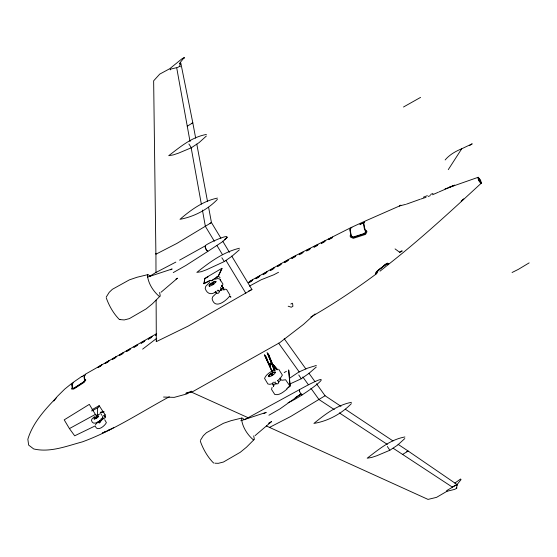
<?xml version="1.0" encoding="UTF-8"?>
<svg xmlns="http://www.w3.org/2000/svg" width="557" height="557" viewBox="0 0 557 557"><rect width="100%" height="100%" fill="white"/><g stroke="black" fill="none" stroke-linecap="round" stroke-linejoin="round"><path stroke-width="0.84" d="M97.371 415.056L97.649 408.184M155.932 253.344L155.988 272.401M231.698 256.046L251.938 289.508L188.266 326.054L156.315 341.643L156.371 340.236M180.273 66.819L179.869 66.206L180.008 62.788L184.179 57.601L184.576 58.22M217.39 199.413C207.455 209.738 193.996 216.722 179.974 219.319C190.703 210.073 203.089 200.98 217.446 198.097M188.886 143.978L191.364 147.751L199.086 142.613L206.355 136.033M191.364 147.751L178.407 153.189L173.116 154.943L168.715 155.688C180.203 146.923 191.747 137.057 206.417 134.453M220.307 280.923L220.377 279.231M221.86 257.766L224.339 261.539L232.004 256.199L239.357 249.815M219.166 291.59L221.47 289.208L221.498 288.596M224.339 261.539L206.731 269.658L201.362 271.684L196.83 272.394C209.606 262.243 223.266 252.098 239.419 248.241M278.591 382.165L280.895 379.79L280.923 379.178M298.768 374.986L301.246 378.767L308.912 373.427L316.265 367.042M300.439 393.2L302.033 394.955C300.314 393.82 299.318 391.641 299.52 389.608C348.028 362.892 302.131 397.238 288.087 402.662M301.246 378.767L289.765 384.052M387.352 446.484L389.83 450.265L397.566 445.147L404.828 438.54M389.83 450.265L376.887 455.723L371.603 457.478L367.181 458.202C378.704 449.471 390.213 439.591 404.89 436.967M456.851 485.439L456.448 484.806L452.535 486.867M266.371 425.973L428.02 499.399L436.549 497.359L446.965 491.281L454.686 489.373L456.74 488.217L456.879 484.799L461.043 479.619L460.639 478.999L454.839 483.107M299.506 391.111L299.582 389.601L244.432 419.727M99.731 421.628L99.007 422.526L98.025 421.886M222.09 268.523L218.24 276.537L211.757 280.791L210.393 280.561L203.98 283.736L204.837 278.368L221.171 268.732M203.98 283.736L204.837 278.368M150.585 276.537L148.127 274.587L147.445 274.719C147.807 282.81 153.105 291.151 159.218 296.373L159.922 296.268L160.193 295.412L159.608 292.481M244.21 419.505L242.218 418.001L241.515 418.105C241.891 426.202 247.183 434.557 253.303 439.786L253.992 439.654L254.264 438.798L253.693 435.88M99.153 405.67L98.659 407.195L91.745 411.045L92.302 409.527L99.153 405.67L105.169 414.84L105.489 417.569L101.36 419.922M102.404 418.168L102.808 417.158M222.41 286.033L222.932 284.021L219.667 278.925L217.69 278.577L215.364 279.21M268.676 376.713C269.867 374.283 272.735 372.361 275.457 372.327M272.081 387.359L271.531 389.406L274.803 394.495C279.412 395.63 283.687 391.731 287.071 389.051M98.638 416.935L98.666 416.176L97.447 416.33L94.92 417.966A2.729 0.842 -33.3 0 0 94.217 419.052M203.806 283.499L210.212 280.324L211.583 280.554L218.059 276.3L221.909 268.293M478.247 177.272L479.124 180.308L481.394 183.065L480.517 180.043L478.247 177.272L445.022 188.914M73.092 382.45L71.742 384.81L72.361 388.452L73.879 388.431L83.731 382.095L84.991 380.368L84.337 376.483L85.715 374.019L156.58 333.678M377.214 272.547L376.553 273.717C375.933 271.189 384.407 265.849 386.76 264.081L388.111 264.686L388.424 264.136M351.37 227.402L350.172 229.533L351.07 234.88L351.558 236.189L353.368 236.983L364.598 233.383L365.503 231.677L364.271 228.342L363.422 223.336L364.55 221.345L351.37 227.402L351.927 227.653M85.346 374.248L83.968 376.713L84.608 380.494L83.536 381.949L73.984 388.104L72.702 388.118L72.104 384.567L73.447 382.199L81.315 376.755M310.792 317.044C333.469 304.122 355.22 289.515 376.191 273.981C375.126 271.6 384.748 265.285 387.018 263.76L388.459 264.401L388.786 263.83M106.276 296.999L109.214 292.321L112.368 289.299L129.37 279.872L137.036 277.261L147.445 274.719M200.36 440.413L203.305 435.727L206.452 432.712L223.454 423.285L231.127 420.667L241.515 418.105M469.44 145.655L472.211 143.81L461.725 148.768L448.274 169.641M83.759 375.648L84.163 375.035L81.754 376.769L82.095 376.372M53.806 401.026L57.267 396.48L64.647 389.169L72.083 383.146M212.182 284.265C211.667 285.929 215.134 282.427 212.454 284.049C209.968 284.85 214.57 281.891 212.76 283.847M95.442 424.601L98.095 421.997M229.317 296.561C225.202 301.455 214.793 309.525 212.099 298.817L212.697 296.797L216.68 292.885M103.386 418.203L100.448 421.621L99.452 420.312M56.104 397.99C44.637 409.924 32.682 423.104 27.85 439.236L28.658 445.106L33.692 448.949C50.158 452.799 66.548 446.087 82.318 441.889C113.134 430.624 140.622 412.298 169.328 396.765M253.992 439.654L246.486 447.201L240.255 452.298L223.434 462.038L218.309 463.327L215.044 463.208M159.922 296.268L152.402 303.788L146.164 308.884L129.349 318.632L124.232 319.941L119.414 319.544C113.44 313.535 109.047 305.73 106.22 297.765M445.147 159.95C449.541 154.721 455.501 151.337 461.725 148.768M481.394 183.065C451.135 210.964 420.862 238.974 388.459 264.401M315.039 313.932L303.481 324.411L279.781 342.646L192.938 391.522L185.829 393.319L189.512 391.975M387.407 263.934L388.034 263.364L387.512 263.134L384.72 264.589C383.383 267.652 374.457 271.134 375.362 274.427L376.01 273.898M351.376 403.637C341.434 413.851 327.795 421.196 313.897 423.417C325.044 414.366 336.978 405.113 351.432 402.321M102.92 417.708L100.866 419.101M161.008 292.272L177.495 278.201L175.984 279.05M255.064 435.637L271.565 421.586L268.551 423.292M209.773 282.364L205.791 286.27L205.192 288.296C206.584 293.462 211.256 295.544 215.58 291.798M94.523 416.545L91.87 419.149L91.466 420.5C92.928 425.952 98.854 421.816 101.318 419.449M277.783 380.535L280.164 378.523L282.392 375.098L278.681 369.228M273.682 385.465L276.091 383.432M461.168 201.084L463.765 198.967L462.456 199.928M142.627 349.148L156.74 338.294M379.992 271.189L388.111 264.686M270.625 366.555L269.658 365.211L271.628 363.721L271.468 362.795L277.671 369.702M287.948 387.491L290.03 385.959L288.637 369.959M286.702 388.772L290.169 386.21L288.777 370.21M156.691 333.845L155.368 335.272L156.016 335.036M289.556 378.259L298.886 372.006L307.534 368.17L316.327 365.469M72.264 387.888L71.575 388.354L71.7 389.106L73.663 389.078L84.1 382.367L85.743 380.132L85.618 379.387L84.901 379.811M403.491 107.014L420.577 97.391M274.775 369.757C270.806 371.679 266.239 374.053 264.547 378.377L267.896 383.968L269.867 384.323L272.192 383.689M295.203 397.712L300.954 393.994L280.011 408.873L268.906 415.223M272.213 374.374C269.163 375.94 273.814 372.299 272.171 374.408C269.679 376.191 274.218 374.429 272.519 374.234M340.968 406.325L325.072 395.755L290.559 416.566L269.511 427.393M149.749 276.272L155.598 272.658L175.852 262.089M187.263 126.209L192.806 122.798L180.788 62.941M402.607 454.442L408.149 451.024L457.659 484.952M529.15 262.876L518.463 269.303L512.064 272.505M446.965 491.281L446.644 490.64L456.448 484.848M205.756 278.166L207.984 276.85M284.181 372.591L286.409 371.275M400.873 205.136L399.418 205.972L405.607 204.384M184.179 57.601L181.735 58.979L169.774 68.692L159.734 74.116L153.648 80.814L155.897 254.222L176.945 243.388L211.458 222.577L208.59 207.225M179.869 66.206L177.822 67.362L170.094 69.263L170.581 69.862M170.644 269.825L172.155 268.968L147.494 277.108M249.522 281.424L293.838 256.471L350.973 227.597L349.775 229.728L351.202 236.502L353.347 237.442L364.926 233.724L365.991 231.712L364.675 228.147L363.825 223.148L364.953 221.164L399.654 205.909M290.81 304.059L292.293 303.224M96.626 415.278L97.503 414.784M102.425 416.378L105.169 414.84M399.578 252.105L401.987 250.747L402.272 251.061L399.863 252.418L395.066 248.902M191.719 391.167L186.769 393.952L174.216 397.371L163.549 397.044M269.783 365.141L271.628 363.721L269.233 364.055L269.658 365.211M269.358 363.986L271.322 362.879L277.456 369.82M276.961 369.597L271.426 363.171M263.955 413.635L266.225 412.354L240.756 420.737M95.254 414.457L69.423 428.591L64.208 419.853L89.308 404.368L96.131 415.668M173.269 272.575L185.913 265.438L207.838 251.388L206.334 249.773L205.31 247.524L205.415 245.79C204.802 244.37 236.203 230.34 224.38 239.844L227.159 237.428L222.515 241.738L207.789 251.416L206.285 249.801L205.275 247.573L205.359 245.818L179.584 260.154M249.439 286.117L261.24 279.739L273.974 274.698L278.521 272.282M112.27 428.396L113.774 427.595M110.383 429.405L111.644 428.73M191.385 123.55L192.806 122.798L195.674 138.143M406.728 451.783L408.149 451.024L398.039 444.298M210.017 223.315L211.458 222.577L220.906 238.194M95.296 425.847L74.68 435.811L69.423 428.591M248.345 291.248L251.938 289.508M96.403 415.327L99.8 414.018M105.962 431.334L102.843 432.775M107.466 430.631L110.481 429.224M109.597 429.767L102.237 433.158M432.559 194.755L438.394 192.2M439.118 191.88L454.707 185.161L449.207 187.152M428.194 196.468L430.38 195.611M423.362 197.206L427.372 195.653M430.575 194.414L432.977 193.488M406.408 204.175L420.02 199.295M350.847 235.541L350.04 235.834L350.513 237.115L353.298 238.333L365.552 234.393L366.945 231.775L366.464 230.494L365.636 230.751M100.218 412.389L103.205 411.344M100.267 413.183L104.187 411.811M420.772 199.051L426.014 197.331M281.682 380.285L285.588 379.756L289.271 385.131M269.463 364.271L271.628 363.721M215.176 292.467L216.77 292.112M216.777 276.752L218.595 276.523L220.099 277.511M217.195 290.817L218.574 290.643M119.414 319.544L119.922 319.558M214.006 462.971L213.505 462.958C207.531 456.942 203.131 449.144 200.304 441.179M215.991 281.814L214.16 282.044L210.365 284.495A4.101 1.26 -33.3 0 0 209.557 286.556M224.596 289.104L226.574 289.452L229.916 295.043M288.178 306.218L291.297 307.206L292.912 306.301L292.613 303.718M190.933 391.877L248.297 417.806M334.256 409.562L318.98 399.536L310.91 388.257M339.345 412.904L387.338 444.416M393.151 448.232L452.521 487.215M345.298 409.207L392.977 440.935M217.94 290.079L219.054 290.845L219.291 292.14L218.469 293.17L217.084 293.386L215.949 292.592L215.726 291.318M220.962 288.811L222.382 289.807M220.335 289.577L221.749 290.566M229.526 296.004L230.939 296.992M277.365 380.654L278.493 381.448L278.716 382.715L277.901 383.752L276.509 383.961L275.388 383.195L275.151 381.9M229.317 296.115L230.723 297.111M273.466 382.179L274.601 383.042M271.983 363.798L277.003 369.472M273.856 366.241L276.648 369.395M273.417 365.928L276.766 369.716M271.322 362.879L276.975 369.402M269.665 364.821L270.639 366.165M101.116 414.255L101.84 415.264M104.695 419.706L106.38 422.61C104.883 425.833 97.684 431.898 95.4 426.565M284.195 338.677L305.897 368.978M308.926 373.204L314.977 381.656M316.494 383.773L325.072 395.755M278.611 343.154L299.304 372.048M302.834 376.978L308.383 384.734M456.448 484.806L456.851 485.377M456.336 487.605L456.74 488.217M99.431 421.015L100.385 422.471M98.345 421.712L99.299 423.167M179.981 63.428L180.384 64.062L179.988 63.366M220.426 287.516L221.47 289.208M279.872 378.112L280.895 379.79M222.703 241.167L229.449 252.328M214.361 241.23L205.366 226.358L202.428 210.093M217.063 245.693L222.459 254.612M226.058 260.565L245.846 293.281M221.958 286.033L223.482 288.992L222.02 286.061M221.561 285.873L223.559 289.612M221.846 285.212L224.067 289.654M221.756 285.762L223.977 290.204M265.612 356.473L266.664 358.785M268.425 362.635L269.477 364.946M264.45 355.025L272.164 371.958M265.78 356.383L267.527 360.24M268.927 363.324L270.326 366.409M265.912 356.967L270.458 366.993M271.51 369.305L272.206 370.851M264.819 355.101L272.164 371.296M264.617 354.934L271.962 371.129M268.871 355.61L272.415 364.264M273.055 365.838L274.671 369.771M268.328 354.635L272.519 364.863M273.16 366.436L274.775 370.377M267.618 353.528L274.378 370.05M267.095 352.567L274.176 369.883M268.446 353.911L275.158 370.461M267.632 353.229L274.336 369.771M271.468 362.795L271.893 363.951M272.505 382.777L273.578 386.085M272.631 383.348L273.703 386.655M196.795 144.117L207.476 201.258M176.764 68.135L190.048 141.617M191.135 147.605L201.342 204.106M156.12 300.098L156.315 341.643M104.751 416.713C104.333 417.687 104.166 415.515 104.751 416.713M96.869 417.116L96.013 418.126L97.078 417.444L95.915 417.492L96.869 417.116M268.662 375.488L268.356 376.233L269.351 376.727L271.816 375.766A4.108 1.267 -33.3 0 0 275.381 372.278L275.137 371.839L273.264 372.097L270.577 373.615L268.662 375.488M98.624 416.128L97.155 417.861L94.648 419.059A2.729 0.842 -33.3 0 1 94.704 417.646L97.231 416.009L98.624 416.128M215.928 281.745L213.728 284.342L209.961 286.138A4.101 1.26 -33.3 0 1 210.052 284.014L213.839 281.557L214.939 281.257L215.928 281.745M481.102 183.037L480.566 183.135L478.686 180.559L477.809 177.523L479.438 179.208L481.102 183.037M299.603 253.922L299.144 254.737L301.845 253.512L303.182 252.112L299.603 253.922M306.991 250.19L306.531 251.012L309.226 249.787L310.562 248.38L306.991 250.19M314.364 246.445L313.904 247.266L316.585 246.013L317.922 244.607L314.364 246.445M321.48 243.068L321.25 243.479L323.93 242.225L325.267 240.819L321.48 243.068M329.055 238.869L328.595 239.684L332.167 237.881L332.633 237.059L329.055 238.869M360.233 224.158L359.961 224.645L362.523 223.155L360.233 224.158M98.401 366.798L97.941 367.613L100.559 366.269L101.875 364.842L98.401 366.798M105.579 362.76L105.12 363.575L107.738 362.224L109.054 360.797L105.579 362.76M112.758 358.715L112.298 359.53L114.916 358.186L116.232 356.759L112.758 358.715M119.936 354.67L119.477 355.491L122.094 354.141L123.417 352.713L119.936 354.67M127.114 350.632L126.655 351.446L129.273 350.095L130.596 348.668L127.114 350.632M134.293 346.586L133.833 347.401L136.451 346.057L137.774 344.63L134.293 346.586M141.471 342.541L141.012 343.363L143.629 342.012L144.952 340.585L141.471 342.541M148.649 338.503L148.19 339.317L150.808 337.967L152.131 336.539L148.649 338.503M249.188 281.96L248.721 282.775L251.339 281.424L252.662 280.004L249.188 281.96M256.366 277.915L255.9 278.73L258.518 277.386L259.841 275.959L256.366 277.915M263.545 273.87L263.078 274.692L265.696 273.341L267.019 271.913L263.545 273.87M270.723 269.832L270.256 270.646L272.874 269.296L274.197 267.875L270.723 269.832M277.901 265.786L277.442 266.601L280.053 265.257L281.376 263.83L277.901 265.786M285.08 261.748L284.62 262.563L287.231 261.212L288.554 259.785L285.08 261.748M292.258 257.703L291.798 258.518L295.335 256.659L295.795 255.844L292.258 257.703M105.008 416.685L104.472 416.302L105.008 416.685"/></g></svg>
